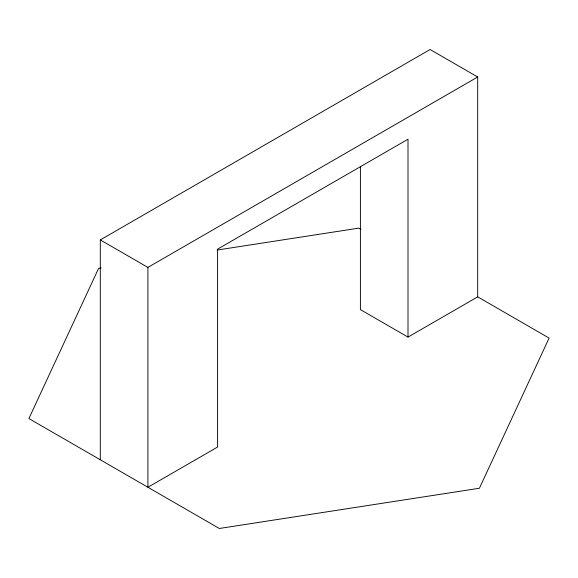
<?xml version="1.0" encoding="UTF-8"?>
<svg xmlns="http://www.w3.org/2000/svg" width="578" height="578" viewBox="0 0 578 578"><rect width="100%" height="100%" fill="white"/><g stroke="black" fill="none" stroke-linecap="round" stroke-linejoin="round"><path stroke-width="0.87" d="M100.305 459.777L100.305 239.921L430.097 49.513L477.695 76.997L477.695 296.861L549.1 338.079L479.408 488.251L219.308 528.487L28.9 418.559L98.592 268.387L101.266 267.975M100.305 239.921L147.903 267.397L477.695 76.997M360.405 166.601L360.405 309.613L408.003 337.097L477.695 296.861M217.061 250.064L358.692 228.151L361.019 229.495M408.003 337.097L408.003 139.219L217.595 249.147L217.595 447.025L147.903 487.261L147.903 267.397"/></g></svg>
